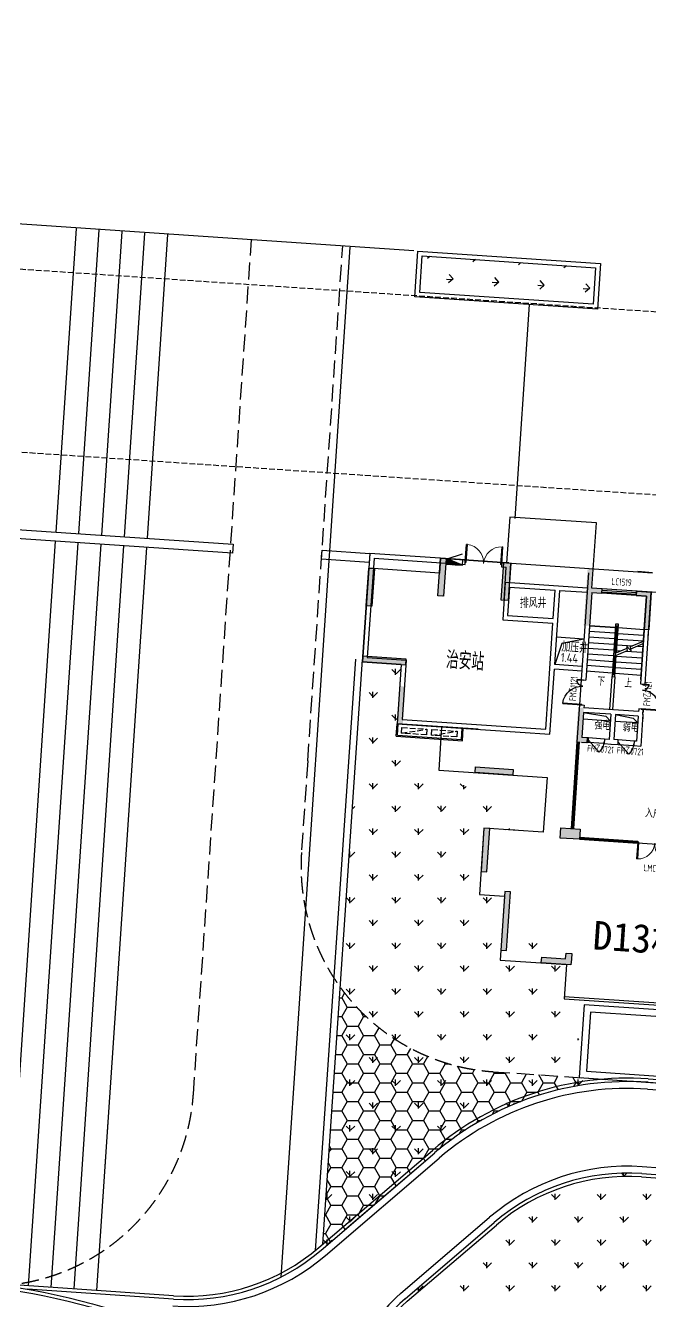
# Model space of a CAD drawing. Header units: millimetres. Extents: x 36720183 to 38160956, y 58934012 to 60388477.
# Drawn here: x 37577757 to 37605093, y 59478128 to 59533920 of the extents above; entities that cross this region are included whole.
import ezdxf

# ---------------------------------------------------------------- set-up
doc = ezdxf.new("R2010")
doc.units = ezdxf.units.MM
doc.header["$LTSCALE"] = 1000
doc.header["$MEASUREMENT"] = 0
doc.linetypes.add('DASH', pattern=[0.35, 0.25, -0.1])
for name, color, linetype in [('@ 绿化', 8, 'Continuous'), ('@YL', 2, 'Continuous'), ('@园建', 1, 'Continuous'), ('@围墙', 5, 'Continuous'), ('@植草板', 8, 'Continuous'), ('C_Hatch', 41, 'Continuous'), ('C_Wall', 6, 'Continuous'), ('DIM_SYMB', 3, 'Continuous'), ('DL_道路红线_支路网_', 1, 'Continuous'), ('PUB_DIM', 3, 'Continuous'), ('PUB_TEXT', 7, 'Continuous'), ('RMJM - P1 - P - 120-1$0$文字说明', 7, 'Continuous'), ('STAIR', 2, 'Continuous'), ('TEXT', 1, 'Continuous'), ('WALL', 4, 'Continuous'), ('WINDOW', 2, 'Continuous'), ('WINDOW_TEXT', 3, 'Continuous'), ('填充', 8, 'Continuous'), ('总图草图2013_08_27$0$花都地段2', 6, 'Continuous'), ('扑救面', 2, 'Continuous'), ('水X-EQU', 200, 'Continuous'), ('空调机位', 7, 'Continuous'), ('裙楼挑廊', 7, 'Continuous'), ('首层轮廓', 6, 'Continuous')]:
    doc.layers.add(name, color=color, linetype=linetype)
doc.styles.add('_TCH_DIM', font='SIMPLEX', dxfattribs={"bigfont": 'GBCBIG'})
doc.styles.add('RMJM - P1 - P - 120-1$0$RMJM_TEXT', font='ARIAL.TTF', dxfattribs={"height": 2.5})
doc.styles.get("Standard").update_dxf_attribs({"font": 'gbenor.shx', "bigfont": 'gbcbig.shx'})
pattern_1 = [(90, (0, 0), (-997.795475, 997.795475), [264.58066, -1731.01015]), (45, (0, 0), (-997.796155, 997.796155), [264.58066, -1146.51615]), (135, (0, 0), (-997.796155, -997.796155), [264.58066, -1146.51615])]

# ---------------------------------------------------------------- blocks, each defined once
blk = doc.blocks.new('KT-2d')
at = {"layer": '空调机位', "color": 6}
for p, q in [((37301553, 59299668), (37298653, 59299668)), ((37298653, 59299668), (37298653, 59299118)), ((37301503, 59299618), (37298703, 59299618)), ((37298703, 59299618), (37298703, 59299118)), ((37301503, 59299618), (37301503, 59299118)), ((37301553, 59299668), (37301553, 59299118))]:
    blk.add_line(p, q, dxfattribs=at)
at = {"layer": '空调机位', "linetype": 'DASH'}
for points in [[(37300015, 59299518), (37300015, 59299268), (37298915, 59299268), (37298915, 59299518)], [(37301334, 59299518), (37301334, 59299268), (37300234, 59299268), (37300234, 59299518)]]:
    blk.add_lwpolyline(points, close=True, dxfattribs=at)
for points in [[(37300015, 59299518), (37298915, 59299268)], [(37301334, 59299518), (37300234, 59299268)]]:
    blk.add_lwpolyline(points, dxfattribs=at)
blk = doc.blocks.new('A$C0E546E4F')
at = {"layer": '水X-EQU'}
h = blk.add_hatch(dxfattribs=at)
h.set_pattern_fill('ANSI31', color=256, scale=80, style=0)
h.set_pattern_definition([(45, (-34231878.309, -36246077.902), (-7.0710678119, 7.0710678119), [])])
h.paths.add_polyline_path([(0, 240), (0, 0), (700, 0)])
for p, q in [((0, 240), (659, 493)), ((700, 0), (0, 240))]:
    blk.add_line(p, q, dxfattribs=at)
blk.add_lwpolyline([(0, 240), (0, 0), (700, 0), (700, 240)], close=True, dxfattribs=at)
blk = doc.blocks.new('$DorLib2D$00000002')
for p, q in [((-0.5, 0), (-0.5, 0.4875)), ((-0.475, 0.4875), (-0.5, 0.4875)), ((-0.475, 0), (-0.475, 0.4875)), ((0.475, 0), (0.475, 0.4875)), ((0.475, 0.4875), (0.5, 0.4875)), ((0.5, 0), (0.5, 0.4875)), ((-0.5, 0), (-0.475, 0)), ((0.5, 0), (0.475, 0))]:
    blk.add_line(p, q)
at = {"lineweight": 13}
for centre, start, end in [((-0.4875, 0), 0, 88.53072), ((0.4875, 0), 91.46928, 180)]:
    blk.add_arc(centre, 0.4875, start, end, dxfattribs=at)
blk = doc.blocks.new('$DorLib2D$00000225')
at = {"color": 0}
for p, q in [((0.475, -0.001), (0.475, 0.752)), ((0.475, 0.752), (0.5, 0.752)), ((0.5, -0.001), (0.5, 0.752)), ((-0.5, 0), (-0.5, 0.252)), ((-0.475, 0.252), (-0.5, 0.252)), ((-0.475, 0), (-0.475, 0.252)), ((-0.475, 0), (-0.5, 0)), ((0.475, -0.001), (0.5, -0.001))]:
    blk.add_line(p, q, dxfattribs=at)
for centre, radius, start, end in [((0.505, -0.002), 0.755, 92.2493, 179.7238), ((-0.501, 0.003), 0.251, 359.7899, 84.0974)]:
    blk.add_arc(centre, radius, start, end, dxfattribs=at)
blk = doc.blocks.new('$TCHSYS$WIN2D')
for p, q in [((-0.5, 0.5), (0.5, 0.5)), ((0.5, 0.167), (-0.5, 0.167)), ((0.5, -0.167), (-0.5, -0.167)), ((-0.5, -0.5), (0.5, -0.5))]:
    blk.add_line(p, q)
blk = doc.blocks.new('$DorLib2D$00000114')
at = {"color": 0}
blk.add_line((0.5, 0), (-0.207, 0.707), dxfattribs=at)
blk.add_arc((0.5, 0), 1, 135, 180, dxfattribs=at)
blk = doc.blocks.new('435253252')
at = {"layer": '填充'}
h = blk.add_hatch(color=256, dxfattribs=at)
h.dxf.hatch_style = 1
h.paths.add_polyline_path([(20375, 650), (20075, 650), (20075, -1000), (20375, -1000)])
h.paths.add_polyline_path([(5875, 650), (6175, 650), (6175, -1000), (5875, -1000)])
h.paths.add_polyline_path([(24500, -5049), (24250, -5049), (24250, -6699), (24500, -6699)])
h.paths.add_polyline_path([(1950, -6700), (1700, -6700), (1700, -5050), (1950, -5050)])
h.paths.add_polyline_path([(10055, -7000), (10055, -6750), (9800, -6750), (9800, -5450), (9550, -5450), (9550, -7000)])
h.paths.add_polyline_path([(10250, -400), (10250, -200), (9800, -199), (9800, 650), (9550, 650), (9550, -1850), (9800, -1850), (9800, -400)])
h.paths.add_polyline_path([(14400, -1150), (14200, -1150), (14200, -200), (16400, -200), (16400, 650), (16650, 650), (16650, -3200), (16400, -3200), (16400, -400), (14400, -400)])
h.paths.add_polyline_path([(11750, -400), (11750, -200), (12400, -200), (12400, -1850), (12200, -1850), (12200, -400)])
h.paths.add_polyline_path([(23100, 650), (22850, 650), (22850, -1000), (23100, -1000)])
h.paths.add_polyline_path([(24300, -4100), (24300, -3850), (26000, -3850), (26200, -3850), (26200, -4100)])
h.paths.add_polyline_path([(26200, 0), (25950, 0), (25950, -1650), (26200, -1650)])
h.paths.add_polyline_path([(19300, -8350), (19500, -8350), (20950, -8350), (20950, -8600), (19300, -8600)])
h.paths.add_polyline_path([(10000, -10749), (10000, -11000), (10000, -11200), (9150, -11200), (9150, -10749)])
h.paths.add_polyline_path([(16200, -16200), (16200, -16450), (16200, -16700), (17500, -16700), (17500, -16450), (16450, -16450), (16450, -16200)])
h.paths.add_polyline_path([(10000, -16200), (10000, -16450), (10000, -16700), (8700, -16700), (8700, -16450), (9750, -16450), (9750, -16200)])
h.paths.add_polyline_path([(19300, -16071), (19300, -16271), (19050, -16271), (19050, -13700), (19300, -13700)])
h.paths.add_polyline_path([(20700, -13899), (20450, -13899), (20450, -11200), (20450, -11000), (20700, -11000)])
h.paths.add_polyline_path([(17050, -10750), (17050, -11000), (17050, -11200), (16200, -11200), (16200, -10750)])
h.paths.add_polyline_path([(6900, -16071), (6900, -16271), (7150, -16271), (7150, -13700), (6900, -13700)])
h.paths.add_polyline_path([(5800, -12900), (6050, -12900), (6050, -11200), (6050, -11000), (5800, -11000)])
h.paths.add_polyline_path([(5250, -8350), (5450, -8350), (6900, -8350), (6900, -8600), (5250, -8600)])
h.paths.add_polyline_path([(3100, 650), (3350, 650), (3350, -1000), (3100, -1000)])
h.paths.add_polyline_path([(1900, -4100), (1900, -3850), (200, -3850), (0, -3850), (0, -4100)])
h.paths.add_polyline_path([(0, 0), (250, 0), (250, -1650), (0, -1650)])
h.paths.add_polyline_path([(16400, -5650), (16650, -5650), (16650, -7000), (16148, -7000), (16148, -6750), (16400, -6750)])
at = {"layer": 'C_Wall'}
for points in [[(3100, 650), (3350, 650), (3350, -1000), (3100, -1000)], [(5875, 650), (6175, 650), (6175, -1000), (5875, -1000)], [(20375, 650), (20075, 650), (20075, -1000), (20375, -1000)], [(23100, 650), (22850, 650), (22850, -1000), (23100, -1000)], [(0, 0), (250, 0), (250, -1650), (0, -1650)], [(26200, 0), (25950, 0), (25950, -1650), (26200, -1650)], [(11750, -400), (11750, -200), (12400, -200), (12400, -1850), (12200, -1850), (12200, -400)], [(1900, -4100), (1900, -3850), (200, -3850), (200, -3850), (0, -3850), (0, -4100)], [(24300, -4100), (24300, -3850), (26000, -3850), (26000, -3850), (26200, -3850), (26200, -4100)], [(24500, -5049), (24250, -5049), (24250, -6699), (24500, -6699)], [(16400, -5650), (16650, -5650), (16650, -7000), (16148, -7000), (16148, -6750), (16400, -6750)], [(5250, -8350), (5450, -8350), (5450, -8350), (6900, -8350), (6900, -8350), (6900, -8600), (5250, -8600)], [(19300, -8350), (19500, -8350), (19500, -8350), (20950, -8350), (20950, -8350), (20950, -8600), (19300, -8600)], [(5800, -12900), (6050, -12900), (6050, -11200), (6050, -11200), (6050, -11000), (5800, -11000)], [(10000, -10749), (10000, -11000), (10000, -11000), (10000, -11200), (9150, -11200), (9150, -10749)], [(17050, -10750), (17050, -11000), (17050, -11000), (17050, -11200), (16200, -11200), (16200, -10750)], [(20700, -13899), (20450, -13899), (20450, -11200), (20450, -11200), (20450, -11000), (20700, -11000)], [(6900, -16071), (6900, -16271), (7150, -16271), (7150, -13700), (6900, -13700), (6900, -16071)], [(19300, -16071), (19300, -16271), (19050, -16271), (19050, -13700), (19300, -13700), (19300, -16071)], [(10000, -16200), (10000, -16450), (10000, -16450), (10000, -16700), (8700, -16700), (8700, -16450), (9750, -16450), (9750, -16200)], [(16200, -16200), (16200, -16450), (16200, -16450), (16200, -16700), (17500, -16700), (17500, -16450), (16450, -16450), (16450, -16200)]]:
    blk.add_lwpolyline(points, close=True, dxfattribs=at)
at = {"layer": 'C_Wall', "const_width": 0.02}
for points in [[(10250, -400), (10250, -200), (9800, -199), (9800, 650), (9550, 650), (9550, -1850), (9800, -1850), (9800, -400), (10250, -400)], [(14400, -1150), (14200, -1150), (14200, -200), (16400, -200), (16400, 650), (16650, 650), (16650, -3200), (16400, -3200), (16400, -400), (14400, -400)], [(1950, -6700), (1700, -6700), (1700, -5050), (1950, -5050)], [(10055, -7000), (10055, -6750), (9800, -6750), (9800, -5450), (9550, -5450), (9550, -7000)]]:
    blk.add_lwpolyline(points, close=True, dxfattribs=at)
blk = doc.blocks.new('D13D14D15scpm')
at = {"layer": 'DIM_SYMB', "color": 6}
for points in [[(792775, -169400, 0, 0, 0), (792775, -166675, 0, 0, 0), (793975, -166675, 0, 0, 0), (793975, -167725, 80, 0, 0), (793975, -168025, 0, 0, 0)], [(793975, -169400, 0, 0, 0), (793975, -168575, 80, 0, 0), (793975, -168275, 0, 0, 0)]]:
    blk.add_lwpolyline(points, format="xyseb", dxfattribs=at)
at = {"layer": 'PUB_DIM', "color": 6}
for points in [[(792175, -171075), (793158, -171173), (793375, -171375)], [(793575, -171075), (794358, -171173), (794575, -171375)]]:
    blk.add_lwpolyline(points, dxfattribs=at)
at = {"layer": 'STAIR', "color": 6}
for p, q in [((792175, -167275), (792175, -169475)), ((793315, -167275), (792175, -167275)), ((792175, -167275), (793315, -167275)), ((793435, -167125), (793315, -167125)), ((793315, -167125), (793315, -169425)), ((793375, -168401), (793375, -167185)), ((793375, -167185), (793375, -167185)), ((793375, -167185), (793375, -168401)), ((793375, -168401), (793375, -167275)), ((793375, -167275), (793375, -169275)), ((793435, -168371), (793435, -167125)), ((793435, -167275), (794575, -167275)), ((793435, -167275), (794575, -167275)), ((794575, -167985), (794575, -167275)), ((793315, -167525), (792175, -167525)), ((793315, -167775), (792175, -167775)), ((793435, -167525), (794575, -167525)), ((793435, -167775), (794575, -167775)), ((794027, -168067), (794575, -167785)), ((794048, -168168), (794575, -167898)), ((793315, -168025), (792175, -168025)), ((793315, -168275), (792175, -168275)), ((793375, -168401), (793885, -168140)), ((793375, -168514), (793906, -168241)), ((793435, -168025), (794109, -168025)), ((793435, -168275), (793622, -168275)), ((793435, -169425), (793435, -168483)), ((793841, -168275), (794575, -168275)), ((793906, -168241), (793869, -168067)), ((793869, -168067), (794066, -168250)), ((794066, -168250), (794027, -168067)), ((794328, -168025), (794575, -168025)), ((794575, -169475), (794575, -167985)), ((793315, -168525), (792175, -168525)), ((793315, -168775), (792175, -168775)), ((793315, -169025), (792175, -169025)), ((793375, -169275), (793375, -168514)), ((793375, -169365), (793375, -168514)), ((793375, -168514), (793375, -169365)), ((793435, -168525), (794575, -168525)), ((793435, -168775), (794575, -168775)), ((793435, -169025), (794575, -169025)), ((793315, -169275), (792175, -169275)), ((793375, -169275), (793375, -169275)), ((793435, -169275), (794575, -169275))]:
    blk.add_line(p, q, dxfattribs=at)
for points in [[(793315, -169425), (793435, -169425)], [(793375, -169365), (793375, -169365)]]:
    blk.add_lwpolyline(points, dxfattribs=at)
at = {"layer": 'WALL', "color": 6}
for p, q in [((782375, -164775), (782375, -169523)), ((786569, -164775), (782375, -164775)), ((782575, -164975), (782575, -169323)), ((782575, -164975), (786569, -164975)), ((786569, -164975), (786569, -164775)), ((788475, -164775), (788169, -164775)), ((788169, -164775), (788169, -164975)), ((788169, -164975), (788375, -164975)), ((788375, -166423), (788375, -164975)), ((788475, -164775), (788575, -164775)), ((788575, -165625), (788575, -164775)), ((791975, -164975), (791975, -169663)), ((794775, -164775), (794125, -164775)), ((788375, -165625), (788375, -167274)), ((788375, -165625), (791975, -165625)), ((792625, -165625), (792175, -165625)), ((792625, -165825), (792625, -165625)), ((794775, -165625), (794125, -165625)), ((794125, -165625), (794125, -165825)), ((794775, -169663), (794775, -165625)), ((788575, -165825), (788575, -167074)), ((788575, -165825), (790575, -165825)), ((790775, -165825), (791975, -165825)), ((792175, -165825), (792625, -165825)), ((792175, -165825), (792175, -169663)), ((794125, -165825), (794575, -165825)), ((794575, -165825), (794575, -169663)), ((785669, -166425), (785469, -166425)), ((788375, -167274), (790575, -167274)), ((788575, -167074), (790575, -167074)), ((782375, -169523), (784275, -169523)), ((782575, -169325), (784275, -169324)), ((784075, -169525), (784075, -171925)), ((784275, -169324), (784275, -171925)), ((791975, -169663), (792175, -169663)), ((794575, -169663), (794775, -169663)), ((791975, -170763), (791975, -172375)), ((791975, -170763), (792175, -170763)), ((792175, -170763), (792175, -170875)), ((792175, -170763), (792175, -170875)), ((793475, -170875), (792175, -170875)), ((793375, -171075), (792175, -171075)), ((792175, -171075), (792175, -172175)), ((793375, -171075), (793375, -172175)), ((794575, -170875), (793475, -170875)), ((793575, -171075), (793575, -172175)), ((794575, -171075), (793575, -171075)), ((794775, -170763), (794575, -170763)), ((794575, -170763), (794575, -170875)), ((794575, -170775), (794575, -170875)), ((794575, -171075), (794575, -172175)), ((794775, -170986), (794775, -170763)), ((794775, -170775), (794775, -170875)), ((794775, -170975), (794775, -170875)), ((794775, -170975), (794775, -172375)), ((794775, -170986), (794775, -171175)), ((793375, -171375), (792175, -171375)), ((794575, -171375), (793575, -171375)), ((784075, -172123), (785569, -172123)), ((784275, -171923), (790575, -171923)), ((785569, -172123), (790775, -172123)), ((792430, -172175), (792175, -172175)), ((792175, -172375), (792430, -172375)), ((792430, -172375), (792430, -172175)), ((792475, -172175), (792430, -172175)), ((792475, -172375), (792430, -172375)), ((792475, -172375), (792475, -172175)), ((793375, -172175), (793175, -172175)), ((793175, -172175), (793175, -172375)), ((793175, -172375), (793475, -172375)), ((793457, -172375), (793775, -172375)), ((793775, -172175), (793575, -172175)), ((793775, -172375), (793775, -172175)), ((794575, -172175), (794475, -172175)), ((794475, -172175), (794475, -172375)), ((794475, -172375), (794775, -172375)), ((792175, -183525), (798075, -183525))]:
    blk.add_line(p, q, dxfattribs=at)
at = {"layer": 'WALL', "color": 6, "ltscale": 0.5}
for points in [[(790575, -167074), (790575, -165825)], [(790775, -169075), (790775, -165825)], [(790575, -171923), (790575, -167274)], [(791975, -167875), (790775, -167875)], [(791975, -169075), (790775, -169075)], [(790775, -172123), (790775, -169275)], [(791975, -169275), (790775, -169275)]]:
    blk.add_lwpolyline(points, dxfattribs=at)
at = {"layer": 'WALL', "color": 6}
blk.add_lwpolyline([(794575, -167875), (794575, -168775)], dxfattribs=at)
blk.add_lwpolyline([(793315, -170875), (793315, -169425), (793435, -169425), (793435, -170875)], close=True, dxfattribs=at)
at = {"layer": 'WINDOW', "color": 6}
for p, q in [((794775, -167575), (794775, -167375)), ((791975, -169663), (791975, -170763)), ((791975, -172375), (791975, -176174)), ((792025, -172375), (792025, -176174)), ((792075, -172375), (792075, -176174)), ((793175, -172175), (792475, -172175)), ((793175, -172375), (792475, -172375)), ((794475, -172175), (793775, -172175)), ((793775, -172375), (794475, -172375)), ((792375, -176525), (794925, -176525)), ((792375, -176575), (794925, -176575)), ((792375, -176625), (794925, -176625)), ((794925, -176525), (794925, -176625)), ((796425, -176625), (794925, -176625))]:
    blk.add_line(p, q, dxfattribs=at)
at = {"layer": '裙楼挑廊', "color": 6, "ltscale": 0.5}
blk.add_lwpolyline([(791975, -167875), (791022, -168139), (790775, -169075)], dxfattribs=at)
at = {"layer": '首层轮廓', "color": 6}
for p, q in [((785475, -165425), (785475, -164775)), ((785475, -164775), (788375, -164775)), ((788375, -164775), (794775, -164775)), ((782375, -169525), (782375, -165425)), ((784075, -169525), (782375, -169525)), ((787625, -172125), (784075, -172125))]:
    blk.add_line(p, q, dxfattribs=at)
for points in [[(784075, -169525), (784075, -172125), (786025, -172125), (786025, -174025), (790775, -174025), (790775, -176425), (788175, -176425), (788175, -179325), (789275, -179325), (789275, -182125), (792175, -182125), (792175, -183625), (798073, -183625)], [(798775, -165625), (792175, -165625), (792175, -162775), (788375, -162775), (788375, -164775), (785475, -164775), (785475, -165425), (782375, -165425), (782375, -169525), (784275, -169525)]]:
    blk.add_lwpolyline(points, dxfattribs=at)
at = {"layer": '@YL', "color": 6, "rotation": 179.99999999494}
blk.add_blockref('KT-2d', (38085628, 59126994), dxfattribs=at)
at = {"layer": 'C_Hatch', "color": 6}
blk.add_blockref('435253252', (782375, -165425), dxfattribs=at)
at = {"layer": 'WINDOW', "color": 6}
for name, p, xscale, yscale, zscale, rotation in [('$DorLib2D$00000002', (787369, -164875), 1599.999999999999, 1599.999999999999, -1600, 4.98596474084947e-08), ('$TCHSYS$WIN2D', (793375, -165725), -1499.999999999999, 199.9999999999998, 1500, 1.759167284479751e-08), ('$DorLib2D$00000225', (792075, -170213), -1100, 1100, -1100, 89.99999996908193), ('$DorLib2D$00000225', (794675, -170213), 1100, 1100, -1100, 270.0000000661015), ('$DorLib2D$00000114', (792825, -172275), 699.9999999999999, 699.9999999999999, -700.0000000000001, 180.0000000175726), ('$DorLib2D$00000114', (794125, -172275), 699.9999999999999, 699.9999999999999, -700.0000000000001, 180.0000000175726), ('$DorLib2D$00000002', (795675, -176575), 1500.000000000001, 1500.000000000001, -1499.999999999999, 180.0000000175917)]:
    blk.add_blockref(name, p, dxfattribs=dict(at, xscale=xscale, yscale=yscale, zscale=zscale, rotation=rotation))
at = {"layer": '水X-EQU', "color": 6}
blk.add_blockref('A$C0E546E4F', (785761, -165015), dxfattribs=at)
at = {"layer": 'PUB_TEXT', "color": 6}
blk.add_text('排风井', height=385.8, rotation=3.8915, dxfattribs=at).set_placement((789089, -166703))
for s, height, p in [('加压井', 385.8, (791022, -168476)), ('治安站', 771.6, (786023, -169562)), ('1.44', 385.8, (791019, -168932))]:
    blk.add_text(s, height=height, dxfattribs=at).set_placement(p)
at = {"layer": 'PUB_TEXT', "color": 6, "style": '_TCH_DIM'}
for s, p in [('下', (792680, -169855)), ('上', (793871, -169855))]:
    blk.add_text(s, height=338, dxfattribs=at).set_placement(p)
at = {"layer": 'RMJM - P1 - P - 120-1$0$文字说明', "color": 6, "insert": (797506, -180133), "char_height": 1250, "width": 25500, "attachment_point": 3, "style": 'RMJM - P1 - P - 120-1$0$RMJM_TEXT'}
blk.add_mtext('{\\fSimSun|b0|i0|c134|p2;D13栋}', dxfattribs=at)
at = {"layer": 'TEXT', "color": 6}
for s, p in [('强电', (792686, -171772)), ('弱电', (793931, -171772)), ('入户大堂', (795158, -175464))]:
    blk.add_text(s, height=350, dxfattribs=at).set_placement(p)
at = {"layer": 'WINDOW_TEXT', "color": 6, "width": 0.7}
for s, p in [('LC1519', (793017, -165427)), ('FM乙0721', (792443, -172781)), ('FM乙0721', (793743, -172781)), ('LMC6240', (795264, -177819))]:
    blk.add_text(s, height=300, dxfattribs=at).set_placement(p)
for p in [(791813, -170611), (795066, -170611)]:
    blk.add_text('FM乙1121', height=300, rotation=90, dxfattribs=at).set_placement(p)

msp = doc.modelspace()

# ---------------------------------------------------------------- hatches: boundary and pattern name
at = {"layer": '@ 绿化', "linetype": 'Continuous'}
h = msp.add_hatch(dxfattribs=at)
h.set_pattern_fill('GRASS', color=256, scale=500, angle=86.1085, style=0)
h.set_pattern_definition([(176.1084516, (0, 0), (-1063.213365, -927.776352), [264.58066, -1731.01015]), (131.1084516, (0, 0), (-1063.21409, -927.776985), [264.58066, -1146.51615]), (221.1084516, (0, 0), (927.776985, -1063.21409), [264.58066, -1146.51615])])
h.paths.add_polyline_path([(37595001, 59522250), (37595109, 59523846), (37602692, 59523330), (37602583, 59521734)])
h = msp.add_hatch(dxfattribs=at)
h.set_pattern_fill('GRASS', color=256, scale=500, style=0)
h.set_pattern_definition(pattern_1)
edge = h.paths.add_edge_path()
edge.add_line((37590747, 59480425), (37592492, 59506099))
edge.add_line((37592492, 59506099), (37594288, 59505977))
edge.add_line((37594288, 59505977), (37593975, 59502841))
edge.add_line((37593975, 59502841), (37595829, 59501362))
edge.add_line((37595829, 59501362), (37600405, 59498645))
edge.add_line((37600405, 59498645), (37597911, 59498814))
edge.add_line((37597911, 59498814), (37597609, 59497230))
edge.add_line((37597609, 59497230), (37598706, 59497155))
edge.add_line((37598706, 59497155), (37598516, 59494362))
edge.add_line((37598516, 59494362), (37601609, 59494151))
edge.add_line((37601609, 59494151), (37601304, 59489662))
edge.add_line((37601304, 59489662), (37602302, 59489594))
edge.add_line((37602302, 59489594), (37602166, 59487599))
edge.add_arc((37604346, 59473825), 13946, 98.9936, 137.051)
edge.add_arc((37396033, 59711426), 302118, 310.12809, 310.97461, ccw=False)
h = msp.add_hatch(dxfattribs=at)
h.set_pattern_fill('GRASS', color=256, scale=500, style=0)
h.set_pattern_definition(pattern_1)
edge = h.paths.add_edge_path()
edge.add_line((37621543, 59458560), (37621543, 59461887))
edge.add_arc((37623937, 59469371), 7858, 183.4984, 252.2592, ccw=False)
edge.add_line((37616094, 59468891), (37615041, 59468891))
edge.add_line((37615041, 59468891), (37615041, 59462893))
edge.add_line((37615041, 59462893), (37609041, 59462893))
edge.add_line((37609041, 59462893), (37609041, 59460893))
edge.add_line((37609041, 59460893), (37609041, 59461098))
edge.add_line((37609041, 59461098), (37609041, 59467098))
edge.add_line((37609041, 59467098), (37602541, 59466877))
edge.add_line((37602541, 59466877), (37602541, 59472877))
edge.add_line((37602541, 59472877), (37607041, 59472877))
edge.add_line((37607041, 59472877), (37607041, 59474893))
edge.add_line((37607041, 59474893), (37607041, 59480893))
edge.add_line((37607041, 59480893), (37613041, 59480893))
edge.add_line((37613041, 59480893), (37613041, 59474893))
edge.add_line((37613041, 59474893), (37609182, 59474893))
edge.add_line((37609182, 59474893), (37609041, 59471019))
edge.add_line((37609041, 59471019), (37616041, 59470893))
edge.add_arc((37624303, 59470103), 8300, 111.635, 174.539, ccw=False)
edge.add_line((37621243, 59477818), (37621243, 59482599))
edge.add_line((37621243, 59482599), (37605369, 59483679))
edge.add_arc((37604206, 59474462), 9290, 82.8079, 124.416)
edge.add_line((37598956, 59482126), (37594357, 59478249))
edge.add_arc((37597933, 59474070), 5500, 130.5514, 232.0033)
edge.add_line((37594547, 59469736), (37606411, 59460468))
edge.add_arc((37611951, 59467560), 9000, 232.0033, 270)
edge.add_line((37611951, 59458560), (37621543, 59458559))
at = {"layer": '@植草板'}
h = msp.add_hatch(dxfattribs=at)
h.set_pattern_fill('HONEY', color=8, scale=300)
h.set_pattern_definition([(0, (0, 0), (714.375, 412.4445), [476.25, -952.5]), (120, (0, 0), (-714.3749147, 412.4446478), [476.25, -952.5]), (60, (0, 0), (8.53e-05, 824.8891478), [-952.5, 476.25])])
edge = h.paths.add_edge_path()
edge.add_arc((37598807, 59497155), 9000, 215.991, 266.1085)
edge.add_line((37598196, 59488176), (37601980, 59487919))
edge.add_line((37601980, 59487919), (37601980, 59487569))
edge.add_arc((37604104, 59474744), 13000, 99.404, 130.5514)
edge.add_line((37595653, 59484622), (37590747, 59480425))
edge.add_line((37590747, 59480425), (37591525, 59491866))

# ---------------------------------------------------------------- linework, layer by layer
at = {"layer": '@YL'}
for p, q in [((37604987, 59487714), (37641901, 59485203)), ((37591768, 59481298), (37595653, 59484622)), ((37604715, 59483723), (37641629, 59481212)), ((37594357, 59478249), (37598253, 59481583))]:
    msp.add_line(p, q, dxfattribs=at)
at = {"layer": '@YL', "color": 8}
for p, q in [((37604997, 59487864), (37641911, 59485353)), ((37604966, 59487415), (37641880, 59484904)), ((37604735, 59484023), (37641668, 59481510)), ((37594162, 59478477), (37598058, 59481810))]:
    msp.add_line(p, q, dxfattribs=at)
for points in [[(37579971, 59525049), (37579080, 59511772)], [(37580968, 59524982), (37580078, 59511704)], [(37581966, 59524914), (37581076, 59511636)], [(37582964, 59524846), (37582074, 59511568)], [(37583961, 59524778), (37583071, 59511501)], [(37583961, 59524778), (37583071, 59511501)], [(37591943, 59524235), (37588923, 59479193)], [(37599793, 59521723), (37599166, 59512371)], [(37579054, 59511373), (37576875, 59478881)], [(37580051, 59511305), (37577873, 59478814)], [(37581049, 59511237), (37578871, 59478746)], [(37582047, 59511169), (37579868, 59478678)], [(37583044, 59511101), (37580866, 59478610)], [(37590442, 59480364), (37592200, 59506219)], [(37581418, 59486843), (37580866, 59478610)]]:
    msp.add_lwpolyline(points, dxfattribs=at)
at = {"layer": '@YL'}
for points in [[(37590761, 59480634), (37592499, 59506199)], [(37602197, 59491104), (37601980, 59487919), (37606969, 59487579), (37607185, 59490765), (37602197, 59491104)], [(37584224, 59478231), (37577849, 59478665)]]:
    msp.add_lwpolyline(points, dxfattribs=at)
at = {"layer": '@YL', "color": 8}
msp.add_lwpolyline([(37602476, 59490785), (37602300, 59488198), (37606690, 59487899), (37606865, 59490486)], close=True, dxfattribs=at)
for points in [[(37584234, 59478381, 0.196387), (37590588, 59480486), (37595555, 59484736)], [(37584203, 59477932, 0.196387), (37590881, 59480144), (37595848, 59484394)]]:
    msp.add_lwpolyline(points, format="xyb", dxfattribs=at)
at = {"layer": '@YL'}
msp.add_lwpolyline([(37584224, 59478231), (37584224, 59478231, 0.196387), (37590686, 59480372), (37595653, 59484622)], format="xyb", dxfattribs=at)
at = {"layer": '@YL', "color": 8}
for centre, radius, start, end in [((37604104, 59474744), 13150, 86.1085, 130.5514), ((37604104, 59474744), 12700, 86.1085, 130.5514), ((37604104, 59474744), 9300, 86.1085, 130.5514), ((37597933, 59474070), 5800, 130.5514, 204.7481)]:
    msp.add_arc(centre, radius, start, end, dxfattribs=at)
at = {"layer": '@YL'}
for centre, radius, start, end in [((37604104, 59474744), 13000, 86.1085, 130.5514), ((37604104, 59474744), 9000, 86.1085, 130.5514), ((37597933, 59474070), 5500, 130.5514, 232.0033)]:
    msp.add_arc(centre, radius, start, end, dxfattribs=at)
at = {"layer": '@园建', "color": 2}
msp.add_lwpolyline([(37594787, 59522064), (37594923, 59524059), (37602905, 59523516), (37602769, 59521521)], close=True, dxfattribs=at)
at = {"layer": '@园建', "color": 8}
msp.add_lwpolyline([(37595001, 59522250), (37595109, 59523846), (37602692, 59523330), (37602583, 59521734)], close=True, dxfattribs=at)
at = {"layer": '@围墙'}
for points in [[(37577159, 59511902), (37586836, 59511245), (37586808, 59510846), (37577132, 59511503)], [(37590727, 59510980), (37592815, 59510838), (37592788, 59510439), (37590699, 59510581)]]:
    msp.add_lwpolyline(points, close=True, dxfattribs=at)
at = {"layer": 'DL_道路红线_支路网_', "color": 8}
for p, q in [((37604705, 59483574), (37641645, 59481061)), ((37594454, 59478135), (37598351, 59481469))]:
    msp.add_line(p, q, dxfattribs=at)
at = {"layer": 'DL_道路红线_支路网_', "color": 4, "elevation": 0}
msp.add_lwpolyline([(37574908, 59478869, -0.149772), (37590503, 59472895), (37600707, 59464923, -0.230883), (37608587, 59448768), (37608587, 59414844)], format="xyb", dxfattribs=at)
at = {"layer": 'DL_道路红线_支路网_', "color": 8, "elevation": 0}
msp.add_lwpolyline([(37574918, 59479018, -0.149772), (37590595, 59473013), (37600800, 59465041, -0.230883), (37608737, 59448768), (37608737, 59414844)], format="xyb", dxfattribs=at)
at = {"layer": 'DL_道路红线_支路网_', "color": 8}
msp.add_lwpolyline([(37584234, 59478381), (37575362, 59478984)], dxfattribs=at)
for centre, radius, start, end in [((37604104, 59474744), 8850, 86.1085, 130.5514), ((37597933, 59474070), 5350, 130.5514, 232.0033)]:
    msp.add_arc(centre, radius, start, end, dxfattribs=at)
at = {"layer": '总图草图2013_08_27$0$花都地段2', "color": 1}
msp.add_line((37594742, 59524071), (37520074, 59529151), dxfattribs=at)
at = {"layer": '扑救面', "color": 8, "linetype": 'DASH'}
msp.add_lwpolyline([(37411923, 59526376), (37411923, 59526376, -0.177506), (37418972, 59533920), (37679119, 59516454), (37679119, 59516454, -0.181069), (37685396, 59508015), (37493876, 59520873)], format="xyb", dxfattribs=at)
at = {"layer": '扑救面', "color": 8, "linetype": 'DASH', "ltscale": 3}
for points in [[(37575509, 59478824), (37575509, 59478824, 0.414214), (37585099, 59487192), (37587641, 59524555)], [(37590100, 59501763), (37589828, 59497766, 0.414214), (37598196, 59488176), (37604986, 59487714)]]:
    msp.add_lwpolyline(points, format="xyb", dxfattribs=at)
msp.add_lwpolyline([(37590100, 59501763), (37591632, 59524284)], dxfattribs=at)

# ---------------------------------------------------------------- block references
at = {"rotation": 356.1084379013189}
msp.add_blockref('D13D14D15scpm', (36823426, 59728331), dxfattribs=at)

doc.saveas('drawing.dxf')
